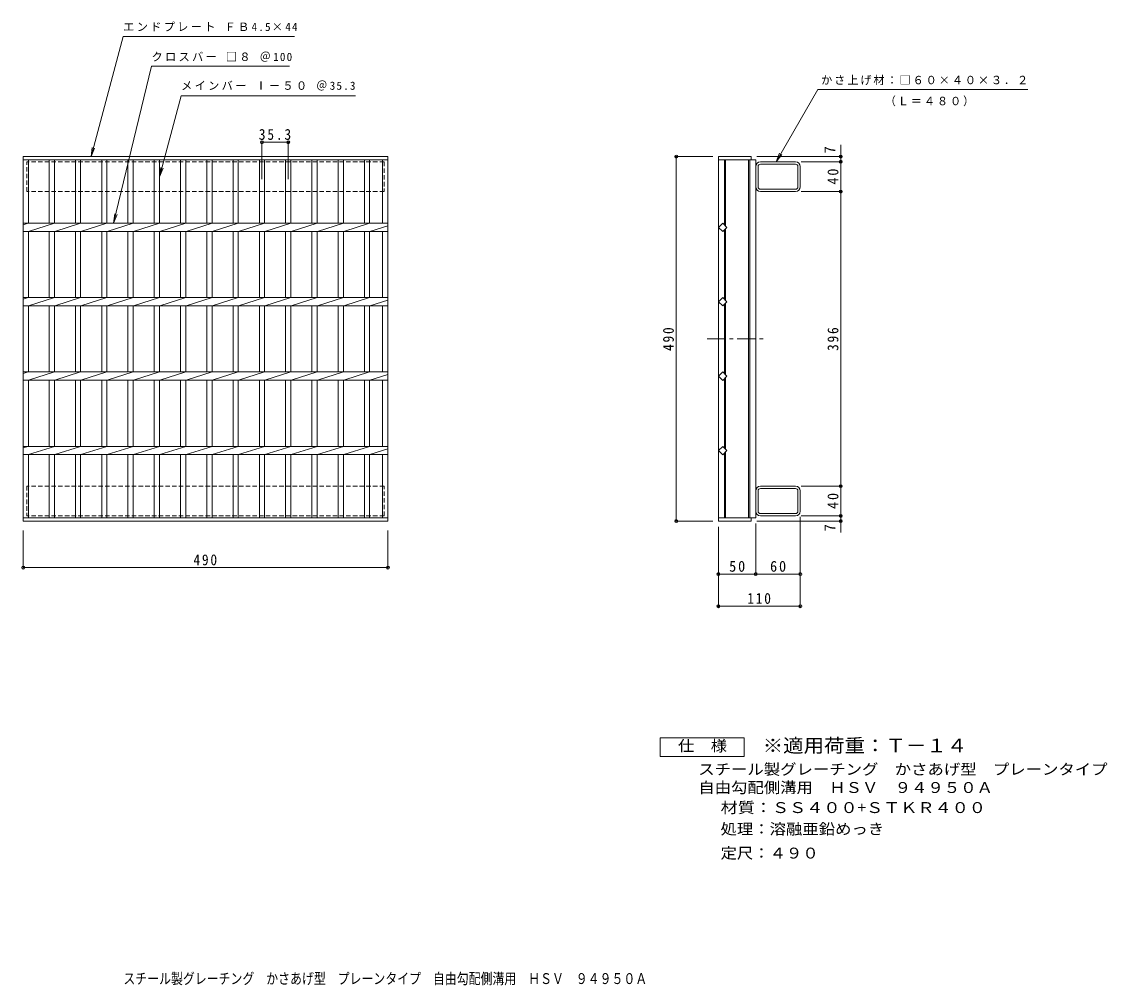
# Model space of a CAD drawing. Units: millimetres, scale not verified. Extents: x -616 to 843, y -686 to 609.
import ezdxf
from ezdxf.enums import TextEntityAlignment as Align

# ---------------------------------------------------------------- set-up
doc = ezdxf.new("R2010")
doc.units = ezdxf.units.MM
doc.header["$LTSCALE"] = 5
doc.header["$PDMODE"] = 32
doc.header["$PDSIZE"] = 4
doc.linetypes.add('CHAIN1', pattern=[8, 5, -1, 1, -1])
doc.linetypes.add('DASHED1', pattern=[1.8, 1.2, -0.6])
for name, color, linetype, lineweight in [('A-1_ピット', 2, 'Continuous', 9), ('A-2_蓋', 3, 'Continuous', 9), ('A-4_寸法', 7, 'Continuous', 9), ('F-4_F-4ﾚｲﾔ', 2, 'Continuous', 9)]:
    doc.layers.add(name, color=color, linetype=linetype, lineweight=lineweight)
doc.layers.add('F-5_F-5ﾚｲﾔ', color=3, linetype='Continuous')
doc.styles.add('ＭＳ ゴシック', font='')
doc.styles.get('ＭＳ ゴシック').set_extended_font_data('MS Gothic')

msp = doc.modelspace()

# ---------------------------------------------------------------- linework, layer by layer
at = {"layer": 'A-1_ピット', "linetype": 'DASHED1'}
for p, q in [((-608.919, 380.755), (-608.919, 420.755)), ((-128.919, 420.755), (-608.919, 420.755)), ((-608.919, -15.245), (-608.919, -55.245)), ((-128.919, -55.245), (-608.919, -55.245))]:
    msp.add_line(p, q, dxfattribs=at)
at = {"layer": 'A-1_ピット'}
for p, q in [((370.27, 387.155), (370.27, 414.355)), ((373.47, 387.155), (373.47, 414.355)), ((423.87, 420.755), (376.67, 420.755)), ((423.87, 417.555), (376.67, 417.555)), ((427.07, 387.155), (427.07, 414.355)), ((430.27, 387.155), (430.27, 414.355)), ((376.67, 383.956), (423.87, 383.956)), ((423.87, 380.755), (376.67, 380.755)), ((370.27, -21.645), (370.27, -48.845)), ((373.47, -21.645), (373.47, -48.844)), ((423.87, -15.245), (376.67, -15.245)), ((376.67, -18.445), (423.87, -18.445)), ((427.07, -21.645), (427.07, -48.844)), ((430.27, -21.645), (430.27, -48.845)), ((423.87, -52.045), (376.67, -52.045)), ((423.87, -55.245), (376.67, -55.245))]:
    msp.add_line(p, q, dxfattribs=at)
at = {"layer": 'A-1_ピット', "linetype": 'DASHED1'}
for points in [[(-128.919, 420.755), (-128.919, 380.755), (-608.919, 380.755)], [(-128.919, -55.245), (-128.919, -15.245), (-608.919, -15.245)]]:
    msp.add_lwpolyline(points, dxfattribs=at)
at = {"layer": 'A-1_ピット'}
for centre, radius, start, end in [((376.67, 414.355), 6.4, 90, 180), ((376.67, 414.355), 3.2, 90, 180), ((423.87, 414.355), 6.4, 0, 90), ((423.87, 414.355), 3.2, 0, 90), ((376.67, 387.155), 6.4, 180, 270), ((376.67, 387.155), 3.2, 180, 270), ((423.87, 387.155), 6.4, 270, 0), ((423.87, 387.155), 3.2, 270, 0), ((376.67, -21.645), 6.4, 90, 180), ((376.67, -21.645), 3.2, 90, 180), ((423.87, -21.645), 6.4, 0, 90), ((423.87, -21.645), 3.2, 0, 90), ((376.67, -48.845), 6.4, 180, 270), ((376.67, -48.844), 3.2, 180, 270), ((423.87, -48.844), 3.2, 270, 0), ((423.87, -48.845), 6.4, 270, 0)]:
    msp.add_arc(centre, radius, start, end, dxfattribs=at)
at = {"layer": 'A-2_蓋'}
for p, q in [((-613.919, 427.755), (-123.919, 427.755)), ((-613.919, -62.245), (-613.919, 427.755)), ((-613.919, 423.256), (-123.919, 423.256)), ((-606.918, 338.255), (-606.918, 423.256)), ((-579.019, 423.256), (-579.019, 338.255)), ((-572.019, 423.256), (-572.019, 338.255)), ((-543.718, 423.256), (-543.718, 338.255)), ((-536.718, 423.256), (-536.718, 338.255)), ((-508.418, 423.256), (-508.418, 338.255)), ((-501.418, 423.256), (-501.418, 338.255)), ((-473.118, 423.256), (-473.118, 338.255)), ((-466.118, 423.256), (-466.118, 338.255)), ((-437.818, 423.256), (-437.818, 338.255)), ((-430.818, 423.256), (-430.818, 338.255)), ((-402.518, 423.256), (-402.518, 338.255)), ((-395.518, 423.256), (-395.518, 338.255)), ((-367.219, 423.256), (-367.219, 338.255)), ((-360.219, 423.256), (-360.219, 338.255)), ((-331.918, 423.256), (-331.918, 338.255)), ((-324.918, 423.256), (-324.918, 338.255)), ((-296.618, 423.256), (-296.618, 338.255)), ((-289.618, 423.256), (-289.618, 338.255)), ((-261.318, 423.256), (-261.318, 338.255)), ((-254.318, 423.256), (-254.318, 338.255)), ((-226.018, 423.256), (-226.018, 338.255)), ((-219.018, 423.256), (-219.018, 338.255)), ((-190.719, 423.256), (-190.719, 338.255)), ((-183.719, 423.256), (-183.719, 338.255)), ((-155.418, 423.256), (-155.418, 338.255)), ((-148.418, 423.256), (-148.418, 338.255)), ((-130.92, 423.256), (-130.92, 338.255)), ((-123.919, 427.755), (-123.919, -62.245)), ((320.27, 427.755), (364.27, 427.755)), ((320.27, 427.755), (320.27, -62.245)), ((320.27, 423.255), (370.27, 423.255)), ((328.27, 423.255), (328.27, 335.912)), ((329.77, 423.255), (329.77, 334.412)), ((360.77, 423.255), (360.77, -57.745)), ((362.27, 423.255), (362.27, -57.745)), ((364.27, 427.755), (364.27, 423.255)), ((370.27, 423.255), (370.27, -57.745)), ((-613.919, 336.174), (-607.319, 338.255)), ((-613.919, 338.255), (-123.919, 338.255)), ((-606.918, 327.256), (-572.019, 338.255)), ((-571.618, 327.256), (-536.719, 338.255)), ((-536.319, 327.256), (-501.419, 338.255)), ((-501.018, 327.256), (-466.118, 338.255)), ((-465.719, 327.256), (-430.819, 338.255)), ((-430.418, 327.256), (-395.519, 338.255)), ((-395.118, 327.256), (-360.219, 338.255)), ((-359.819, 327.256), (-324.919, 338.255)), ((-324.519, 327.256), (-289.619, 338.255)), ((-289.218, 327.256), (-254.318, 338.255)), ((-253.919, 327.256), (-219.019, 338.255)), ((-218.618, 327.256), (-183.719, 338.255)), ((-183.318, 327.256), (-148.418, 338.255)), ((-613.919, 327.256), (-123.919, 327.256)), ((-606.918, 238.255), (-606.918, 327.256)), ((-579.019, 327.256), (-579.019, 238.255)), ((-572.019, 327.256), (-572.019, 238.255)), ((-543.718, 327.256), (-543.718, 238.255)), ((-536.718, 327.256), (-536.718, 238.255)), ((-508.418, 327.256), (-508.418, 238.255)), ((-501.418, 327.256), (-501.418, 238.255)), ((-473.118, 327.256), (-473.118, 238.255)), ((-466.118, 327.256), (-466.118, 238.255)), ((-437.818, 327.256), (-437.818, 238.255)), ((-430.818, 327.256), (-430.818, 238.255)), ((-402.518, 327.256), (-402.518, 238.255)), ((-395.518, 327.256), (-395.518, 238.255)), ((-367.219, 327.256), (-367.219, 238.255)), ((-360.219, 327.256), (-360.219, 238.255)), ((-331.918, 327.256), (-331.918, 238.255)), ((-324.918, 327.256), (-324.918, 238.255)), ((-296.618, 327.256), (-296.618, 238.255)), ((-289.618, 327.256), (-289.618, 238.255)), ((-261.318, 327.256), (-261.318, 238.255)), ((-254.318, 327.256), (-254.318, 238.255)), ((-226.018, 327.256), (-226.018, 238.255)), ((-219.018, 327.256), (-219.018, 238.255)), ((-190.719, 327.256), (-190.719, 238.255)), ((-183.719, 327.256), (-183.719, 238.255)), ((-155.418, 327.256), (-155.418, 238.255)), ((-148.418, 327.256), (-148.418, 238.255)), ((-148.019, 327.256), (-123.919, 334.851)), ((-130.92, 327.256), (-130.92, 238.255)), ((328.27, 329.284), (328.27, 235.912)), ((329.77, 330.785), (329.77, 234.412)), ((-613.919, 236.174), (-607.319, 238.255)), ((-613.919, 238.255), (-123.919, 238.255)), ((-606.918, 227.256), (-572.019, 238.255)), ((-571.618, 227.256), (-536.719, 238.255)), ((-536.319, 227.256), (-501.419, 238.255)), ((-501.018, 227.256), (-466.118, 238.255)), ((-465.719, 227.256), (-430.819, 238.255)), ((-430.418, 227.256), (-395.519, 238.255)), ((-395.118, 227.256), (-360.219, 238.255)), ((-359.819, 227.256), (-324.919, 238.255)), ((-324.519, 227.256), (-289.619, 238.255)), ((-289.218, 227.256), (-254.318, 238.255)), ((-253.919, 227.256), (-219.019, 238.255)), ((-218.618, 227.256), (-183.719, 238.255)), ((-183.318, 227.256), (-148.418, 238.255)), ((-148.019, 227.256), (-123.919, 234.851)), ((-613.919, 227.256), (-123.919, 227.256)), ((-606.918, 138.255), (-606.918, 227.256)), ((-579.019, 227.256), (-579.019, 138.255)), ((-572.019, 227.256), (-572.019, 138.255)), ((-543.718, 227.256), (-543.718, 138.255)), ((-536.718, 227.256), (-536.718, 138.255)), ((-508.418, 227.256), (-508.418, 138.255)), ((-501.418, 227.256), (-501.418, 138.255)), ((-473.118, 227.256), (-473.118, 138.255)), ((-466.118, 227.256), (-466.118, 138.255)), ((-437.818, 227.256), (-437.818, 138.255)), ((-430.818, 227.256), (-430.818, 138.255)), ((-402.518, 227.256), (-402.518, 138.255)), ((-395.518, 227.256), (-395.518, 138.255)), ((-367.219, 227.256), (-367.219, 138.255)), ((-360.219, 227.256), (-360.219, 138.255)), ((-331.918, 227.256), (-331.918, 138.255)), ((-324.918, 227.256), (-324.918, 138.255)), ((-296.618, 227.256), (-296.618, 138.255)), ((-289.618, 227.256), (-289.618, 138.255)), ((-261.318, 227.256), (-261.318, 138.255)), ((-254.318, 227.256), (-254.318, 138.255)), ((-226.018, 227.256), (-226.018, 138.255)), ((-219.018, 227.256), (-219.018, 138.255)), ((-190.719, 227.256), (-190.719, 138.255)), ((-183.719, 227.256), (-183.719, 138.255)), ((-155.418, 227.256), (-155.418, 138.255)), ((-148.418, 227.256), (-148.418, 138.255)), ((-130.92, 227.256), (-130.92, 138.255)), ((328.27, 229.284), (328.27, 135.912)), ((329.77, 230.784), (329.77, 134.412)), ((-613.919, 136.174), (-607.319, 138.255)), ((-613.919, 138.255), (-123.919, 138.255)), ((-606.918, 127.256), (-572.019, 138.255)), ((-571.618, 127.256), (-536.719, 138.255)), ((-536.319, 127.256), (-501.419, 138.255)), ((-501.018, 127.256), (-466.118, 138.255)), ((-465.719, 127.256), (-430.819, 138.255)), ((-430.418, 127.256), (-395.519, 138.255)), ((-395.118, 127.256), (-360.219, 138.255)), ((-359.819, 127.256), (-324.919, 138.255)), ((-324.519, 127.256), (-289.619, 138.255)), ((-289.218, 127.256), (-254.318, 138.255)), ((-253.919, 127.256), (-219.019, 138.255)), ((-218.618, 127.256), (-183.719, 138.255)), ((-183.318, 127.256), (-148.418, 138.255)), ((-148.019, 127.256), (-123.919, 134.851)), ((-613.919, 127.256), (-123.919, 127.256)), ((-606.918, 38.255), (-606.918, 127.256)), ((-579.019, 127.256), (-579.019, 38.255)), ((-572.019, 127.256), (-572.019, 38.255)), ((-543.718, 127.256), (-543.718, 38.255)), ((-536.718, 127.256), (-536.718, 38.255)), ((-508.418, 127.256), (-508.418, 38.255)), ((-501.418, 127.256), (-501.418, 38.255)), ((-473.118, 127.256), (-473.118, 38.255)), ((-466.118, 127.256), (-466.118, 38.255)), ((-437.818, 127.256), (-437.818, 38.255)), ((-430.818, 127.256), (-430.818, 38.255)), ((-402.518, 127.256), (-402.518, 38.255)), ((-395.518, 127.256), (-395.518, 38.255)), ((-367.219, 127.256), (-367.219, 38.255)), ((-360.219, 127.256), (-360.219, 38.255)), ((-331.918, 127.256), (-331.918, 38.255)), ((-324.918, 127.256), (-324.918, 38.255)), ((-296.618, 127.256), (-296.618, 38.255)), ((-289.618, 127.256), (-289.618, 38.255)), ((-261.318, 127.256), (-261.318, 38.255)), ((-254.318, 127.256), (-254.318, 38.255)), ((-226.018, 127.256), (-226.018, 38.255)), ((-219.018, 127.256), (-219.018, 38.255)), ((-190.719, 127.256), (-190.719, 38.255)), ((-183.719, 127.256), (-183.719, 38.255)), ((-155.418, 127.256), (-155.418, 38.255)), ((-148.418, 127.256), (-148.418, 38.255)), ((-130.92, 127.256), (-130.92, 38.255)), ((328.27, 129.284), (328.27, 35.912)), ((329.77, 130.784), (329.77, 34.412)), ((-613.919, 36.174), (-607.319, 38.255)), ((-613.919, 38.255), (-123.919, 38.255)), ((-606.918, 27.256), (-572.019, 38.255)), ((-571.618, 27.256), (-536.719, 38.255)), ((-536.319, 27.256), (-501.419, 38.255)), ((-501.018, 27.256), (-466.118, 38.255)), ((-465.719, 27.256), (-430.819, 38.255)), ((-430.418, 27.256), (-395.519, 38.255)), ((-395.118, 27.256), (-360.219, 38.255)), ((-359.819, 27.256), (-324.919, 38.255)), ((-324.519, 27.256), (-289.619, 38.255)), ((-289.218, 27.256), (-254.318, 38.255)), ((-253.919, 27.256), (-219.019, 38.255)), ((-218.618, 27.256), (-183.719, 38.255)), ((-183.318, 27.256), (-148.418, 38.255)), ((-148.019, 27.256), (-123.919, 34.851)), ((328.27, -57.745), (328.27, 29.284)), ((329.77, -57.745), (329.77, 30.784)), ((-613.919, 27.256), (-123.919, 27.256)), ((-606.918, -57.745), (-606.918, 27.256)), ((-579.019, 27.256), (-579.019, -57.745)), ((-572.019, 27.256), (-572.019, -57.745)), ((-543.718, 27.256), (-543.718, -57.745)), ((-536.718, 27.256), (-536.718, -57.745)), ((-508.418, 27.256), (-508.418, -57.745)), ((-501.418, 27.256), (-501.418, -57.745)), ((-473.118, 27.256), (-473.118, -57.745)), ((-466.118, 27.256), (-466.118, -57.745)), ((-437.818, 27.256), (-437.818, -57.745)), ((-430.818, 27.256), (-430.818, -57.745)), ((-402.518, 27.256), (-402.518, -57.745)), ((-395.518, 27.256), (-395.518, -57.745)), ((-367.219, 27.256), (-367.219, -57.745)), ((-360.219, 27.256), (-360.219, -57.745)), ((-331.918, 27.256), (-331.918, -57.745)), ((-324.918, 27.256), (-324.918, -57.745)), ((-296.618, 27.256), (-296.618, -57.745)), ((-289.618, 27.256), (-289.618, -57.745)), ((-261.318, 27.256), (-261.318, -57.745)), ((-254.318, 27.256), (-254.318, -57.745)), ((-226.018, 27.256), (-226.018, -57.745)), ((-219.018, 27.256), (-219.018, -57.745)), ((-190.719, 27.256), (-190.719, -57.745)), ((-183.719, 27.256), (-183.719, -57.745)), ((-155.418, 27.256), (-155.418, -57.745)), ((-148.418, 27.256), (-148.418, -57.745)), ((-130.92, 27.256), (-130.92, -57.745)), ((-123.919, -57.745), (-613.919, -57.745)), ((320.27, -57.745), (370.27, -57.745)), ((364.27, -62.245), (364.27, -57.745)), ((-123.919, -62.245), (-613.919, -62.245)), ((320.27, -62.245), (364.27, -62.245))]:
    msp.add_line(p, q, dxfattribs=at)
at = {"layer": 'A-2_蓋', "linetype": 'CHAIN1'}
msp.add_line((305.229, 182.755), (384.243, 182.755), dxfattribs=at)
at = {"layer": 'A-2_蓋'}
for points in [[(331.584, 332.598), (325.927, 326.941), (320.27, 332.598), (325.927, 338.255)], [(331.584, 232.598), (325.927, 226.941), (320.27, 232.598), (325.927, 238.255)], [(331.584, 132.598), (325.927, 126.941), (320.27, 132.598), (325.927, 138.255)], [(331.584, 32.598), (325.927, 38.255), (320.27, 32.598), (325.927, 26.941)]]:
    msp.add_lwpolyline(points, close=True, dxfattribs=at)
at = {"layer": 'A-4_寸法'}
for p, q in [((-522.816, 427.755), (-479.538, 589.271)), ((-479.538, 589.271), (-249.459, 589.271)), ((397.619, 420.755), (453.622, 517.755)), ((735.738, 517.755), (453.622, 517.755)), ((-522.816, 427.755), (-521.184, 440.148)), ((-522.816, 427.755), (-518.032, 439.304)), ((-293.119, 397.217), (-293.119, 448.567)), ((-293.119, 447.067), (-257.818, 447.067)), ((-257.818, 397.217), (-257.818, 448.567)), ((484.609, 420.755), (484.609, 443.385)), ((312.77, 427.755), (262.014, 427.755)), ((263.514, -62.245), (263.514, 427.755)), ((371.77, 427.755), (486.109, 427.755)), ((397.619, 420.755), (402.403, 432.304)), ((397.619, 420.755), (405.229, 430.672)), ((-430.818, 400.756), (-429.187, 413.149)), ((-430.818, 400.756), (-426.035, 412.304)), ((431.37, 420.755), (486.109, 420.755)), ((484.609, 380.755), (484.609, 420.755)), ((431.37, 380.755), (486.109, 380.755)), ((484.609, -15.245), (484.609, 380.755)), ((-492.627, 338.255), (-490.996, 350.648)), ((-492.627, 338.255), (-487.844, 349.803)), ((431.37, -15.245), (486.109, -15.245)), ((484.609, -55.245), (484.609, -15.245)), ((430.27, -56.345), (430.27, -178.135)), ((431.37, -55.245), (486.109, -55.245)), ((484.609, -77.551), (484.609, -55.245)), ((312.77, -62.245), (262.014, -62.245)), ((320.27, -69.745), (320.27, -178.135)), ((370.27, -65.245), (370.27, -135.004)), ((371.77, -62.245), (486.109, -62.245)), ((-613.919, -74.745), (-613.919, -126.293)), ((-123.919, -74.745), (-123.919, -126.293)), ((-613.919, -124.793), (-123.919, -124.793)), ((320.27, -133.504), (370.27, -133.504)), ((320.27, -141.004), (320.27, -135.004)), ((370.27, -133.504), (430.27, -133.504)), ((320.27, -176.635), (430.27, -176.635))]:
    msp.add_line(p, q, dxfattribs=at)
for points in [[(-492.627, 338.255), (-441.445, 549.271), (-256.197, 549.271)], [(-430.818, 400.756), (-401.742, 509.271), (-167.634, 509.271)]]:
    msp.add_lwpolyline(points, dxfattribs=at)
for p in [(-293.119, 447.067), (-257.818, 447.067), (263.514, 427.755), (484.609, 427.755), (484.609, 420.755), (484.609, 380.755), (484.609, -15.245), (484.609, -55.245), (263.514, -62.245), (484.609, -62.245), (-613.919, -124.793), (-123.919, -124.793), (320.27, -133.504), (370.27, -133.504), (430.27, -133.504), (320.27, -176.635), (430.27, -176.635)]:
    msp.add_point(p, dxfattribs=at)
at = {"layer": 'F-4_F-4ﾚｲﾔ'}
msp.add_lwpolyline([(242.132, -378.588), (242.132, -353.588), (354.632, -353.588), (354.632, -378.588)], close=True, dxfattribs=at)

# ---------------------------------------------------------------- texts
at = {"layer": 'A-4_寸法', "color": 2, "style": 'ＭＳ ゴシック'}
for p in [(481.609, 431.786), (481.609, -76.183)]:
    msp.add_text('7', height=14.66, rotation=90, dxfattribs=at).set_placement(p, align=Align.BOTTOM_LEFT)
at = {"layer": 'A-4_寸法', "char_height": 11, "attachment_point": 7, "style": 'ＭＳ ゴシック'}
for s, insert in [('\\T1.21;エンドプレート\\~ＦＢ4.5×44', (-479.538, 595.984)), ('\\T1.21;クロスバー\\~□８\\~＠100', (-441.445, 555.26)), ('\\T1.21;メインバー\\~Ⅰ－５０\\~＠35.3', (-401.742, 516.506)), ('\\T1.17;かさ上げ材：□６０×４０×３．２', (458.237, 523.829)), ('\\T1.17;（Ｌ＝４８０）', (543.637, 495.363))]:
    msp.add_mtext(s, dxfattribs=dict(at, insert=insert))
at = {"layer": 'A-4_寸法', "color": 2, "char_height": 14.66, "attachment_point": 7, "style": 'ＭＳ ゴシック'}
for s, insert in [('\\T1.28;\\W0.9;35.3', (-297.343, 450.067)), ('\\T1.27;\\W0.9;490', (-385.169, -121.793)), ('\\T1.27;\\W0.95;50', (334.645, -130.504)), ('\\T1.27;\\W0.95;60', (389.645, -130.504)), ('\\T1.27;\\W0.9;110', (359.02, -173.635))]:
    msp.add_mtext(s, dxfattribs=dict(at, insert=insert))
at = {"layer": 'A-4_寸法', "color": 2, "char_height": 14.66, "attachment_point": 7, "rotation": 90, "style": 'ＭＳ ゴシック'}
for s, insert in [('\\T1.27;\\W0.95;40', (481.609, 390.13)), ('\\T1.27;\\W0.9;490', (260.514, 166.505)), ('\\T1.27;\\W0.9;396', (481.609, 166.505)), ('\\T1.27;\\W0.95;40', (481.609, -45.87))]:
    msp.add_mtext(s, dxfattribs=dict(at, insert=insert))
at = {"layer": 'F-4_F-4ﾚｲﾔ', "style": 'ＭＳ ゴシック'}
for s, width, p in [('仕\u3000様', 1.1, (265.882, -376.089)), ('スチール製グレーチング\u3000かさあげ型\u3000プレーンタイプ', 1.1, (293.177, -407.549)), ('自由勾配側溝用\u3000ＨＳＶ\u3000９４９５０Ａ', 1.1, (293.177, -432.089)), ('材質：ＳＳ４００+ＳＴＫＲ４００', 1.15, (323.225, -459.038)), ('処理：溶融亜鉛めっき', 1.1, (323.033, -487.807)), ('定尺：４９０', 1.1, (323.033, -520.218)), ('スチール製グレーチング\u3000かさあげ型\u3000プレーンタイプ\u3000自由勾配側溝用\u3000ＨＳＶ\u3000９４９５０Ａ', 0.8, (-479.311, -688.909))]:
    msp.add_text(s, height=14.66, dxfattribs=dict(at, width=width)).set_placement(p, align=Align.BOTTOM_LEFT)
at = {"layer": 'F-5_F-5ﾚｲﾔ', "style": 'ＭＳ ゴシック', "width": 1.1}
msp.add_text('※適用荷重：Ｔ－１４', height=18.33, dxfattribs=at).set_placement((379.632, -378.588), align=Align.BOTTOM_LEFT)

doc.saveas('drawing.dxf')
